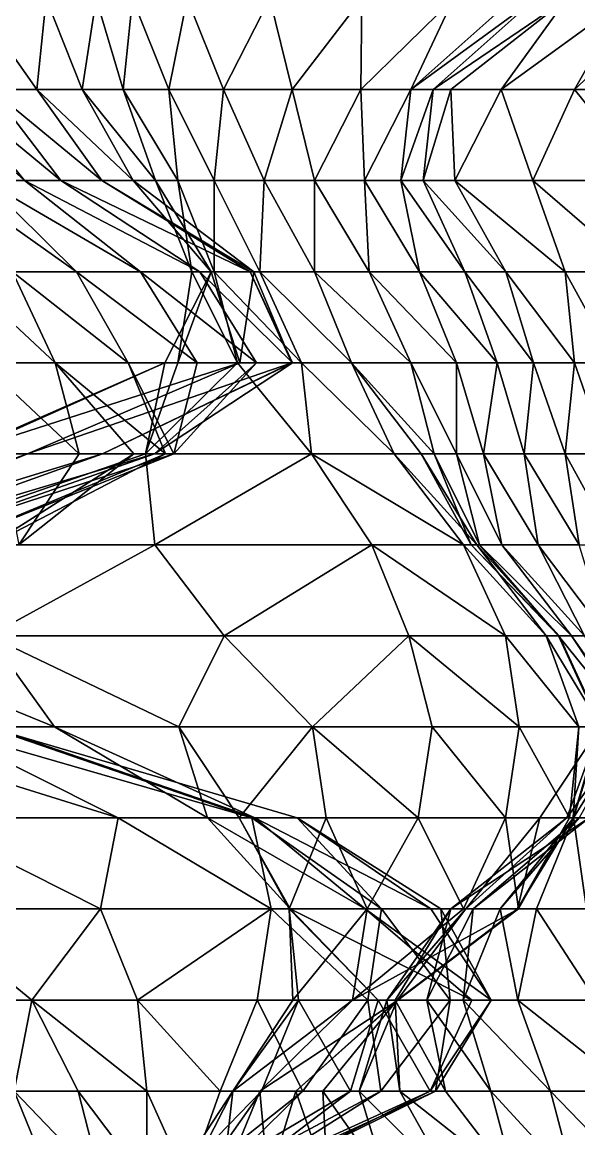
# Model space of a CAD drawing. Header units: metres. Extents: x -137 to 231, y -240 to 234.
# Drawn here: x -71.3 to -34.6, y -146.5 to -73.6 of the extents above; entities that cross this region are included whole.
import ezdxf

# ---------------------------------------------------------------- set-up
doc = ezdxf.new("R2010")
doc.units = ezdxf.units.M

msp = doc.modelspace()

# ---------------------------------------------------------------- linework, layer by layer
for points in [[(-74.59683, -72, -186.25137), (-70.37421, -78, -190.74164), (-69.76289, -72, -190.3887), (-69.762794, -71.9999, -190.3886)], [(-74.59683, -72, -186.25137), (-73.37421, -78, -185.5455), (-70.37421, -78, -190.74164), (-70.37411, -77.9999, -190.74153)], [(-69.76289, -72, -190.3887), (-70.37421, -78, -190.74164), (-67.37421, -78, -195.9378), (-67.37411, -77.9999, -195.9377)], [(-69.76289, -72, -190.3887), (-67.37421, -78, -195.9378), (-66.45724, -72, -195.40839), (-66.45714, -71.9999, -195.40828)], [(-66.45724, -72, -195.40839), (-67.37421, -78, -195.9378), (-64.67986, -78, -201.31042), (-64.67976, -77.9999, -201.31032)], [(-66.45724, -72, -195.40839), (-64.67986, -78, -201.31042), (-64.06855, -72, -200.95747), (-64.06845, -71.9999, -200.95737)], [(-64.06855, -72, -200.95747), (-64.67986, -78, -201.31042), (-61.679863, -78, -206.50656), (-61.679764, -77.9999, -206.50645)], [(-64.06855, -72, -200.95747), (-61.679863, -78, -206.50656), (-60.457237, -72, -205.80069), (-60.457138, -71.9999, -205.80058)], [(-60.457237, -72, -205.80069), (-61.679863, -78, -206.50656), (-58.06855, -78, -211.34978), (-58.06845, -77.9999, -211.34967)], [(-60.457237, -72, -205.80069), (-58.06855, -78, -211.34978), (-55.011993, -72, -209.58508), (-55.011894, -71.9999, -209.58498)], [(-55.011993, -72, -209.58508), (-58.06855, -78, -211.34978), (-53.540268, -78, -215.66357), (-53.54017, -77.9999, -215.66347)], [(-55.011993, -72, -209.58508), (-53.540268, -78, -215.66357), (-48.95543, -72, -213.01651), (-48.95533, -71.9999, -213.0164)], [(-48.95543, -72, -213.01651), (-53.540268, -78, -215.66357), (-49.011993, -78, -219.97739), (-49.011894, -77.9999, -219.97728)], [(-48.95543, -72, -213.01651), (-49.011993, -78, -219.97739), (-42.898865, -72, -216.44797), (-42.898766, -71.9999, -216.44786)], [(-42.898865, -72, -216.44797), (-49.011993, -78, -219.97739), (-45.706345, -78, -224.99707), (-45.706245, -77.9999, -224.99696)], [(-42.898865, -72, -216.44797), (-45.706345, -78, -224.99707), (-38.981903, -72, -221.11472), (-38.981804, -71.9999, -221.11461)], [(-45.706345, -78, -224.99707), (-44.23462, -78, -231.07556), (-37.510178, -72, -227.1932), (-37.51008, -71.9999, -227.1931)], [(-45.706345, -78, -224.99707), (-37.510178, -72, -227.1932), (-38.981903, -72, -221.11472), (-38.981804, -71.9999, -221.11461)], [(-44.23462, -78, -231.07556), (-43.068558, -78, -237.33054), (-35.427155, -72, -232.91878), (-35.427055, -71.9999, -232.91867)], [(-44.23462, -78, -231.07556), (-35.427155, -72, -232.91878), (-37.510178, -72, -227.1932), (-37.51008, -71.9999, -227.1931)], [(-35.427155, -72, -232.91878), (-43.068558, -78, -237.33054), (-39.762894, -78, -242.35023), (-39.762794, -77.9999, -242.35013)], [(-35.427155, -72, -232.91878), (-39.762894, -78, -242.35023), (-31.510178, -72, -237.58553), (-31.510078, -71.9999, -237.58542)], [(-31.510178, -72, -237.58553), (-39.762894, -78, -242.35023), (-34.928955, -78, -246.48756), (-34.928856, -77.9999, -246.48746)], [(-31.510178, -72, -237.58553), (-34.928955, -78, -246.48756), (-28.510178, -72, -242.78168), (-28.510078, -71.9999, -242.78157)], [(-28.510178, -72, -242.78168), (-34.928955, -78, -246.48756), (-28.87239, -78, -249.919), (-28.872292, -77.9999, -249.9189)], [(-77.845924, -78, -174.27083), (-71.178055, -84, -177.34933), (-76.06855, -78, -180.17287), (-76.06845, -77.9999, -180.17276)], [(-77.845924, -78, -174.27083), (-73.87239, -84, -171.97672), (-71.178055, -84, -177.34933), (-71.177956, -83.9999, -177.34923)], [(-76.06855, -78, -180.17287), (-68.78937, -84, -182.89844), (-73.37421, -78, -185.5455), (-73.37411, -77.9999, -185.5454)], [(-76.06855, -78, -180.17287), (-71.178055, -84, -177.34933), (-68.78937, -84, -182.89844), (-68.78927, -83.9999, -182.89833)], [(-73.37421, -78, -185.5455), (-66.09502, -84, -188.27106), (-70.37421, -78, -190.74164), (-70.37411, -77.9999, -190.74153)], [(-73.37421, -78, -185.5455), (-68.78937, -84, -182.89844), (-66.09502, -84, -188.27106), (-66.09492, -83.9999, -188.27095)], [(-70.37421, -78, -190.74164), (-64.01199, -84, -193.99661), (-67.37421, -78, -195.9378), (-67.37411, -77.9999, -195.9377)], [(-70.37421, -78, -190.74164), (-66.09502, -84, -188.27106), (-64.01199, -84, -193.99661), (-64.011894, -83.9999, -193.9965)], [(-67.37421, -78, -195.9378), (-62.540268, -84, -200.07512), (-64.67986, -78, -201.31042), (-64.67976, -77.9999, -201.31032)], [(-67.37421, -78, -195.9378), (-64.01199, -84, -193.99661), (-62.540268, -84, -200.07512), (-62.54017, -83.9999, -200.07501)], [(-64.67986, -78, -201.31042), (-61.06855, -84, -206.15363), (-61.679863, -78, -206.50656), (-61.679764, -77.9999, -206.50645)], [(-64.67986, -78, -201.31042), (-62.540268, -84, -200.07512), (-61.06855, -84, -206.15363), (-61.06845, -83.9999, -206.15352)], [(-61.679863, -78, -206.50656), (-58.679863, -84, -211.70273), (-58.06855, -78, -211.34978), (-58.06845, -77.9999, -211.34967)], [(-61.679863, -78, -206.50656), (-61.06855, -84, -206.15363), (-58.679863, -84, -211.70273), (-58.679764, -83.9999, -211.70262)], [(-58.06855, -78, -211.34978), (-58.679863, -84, -211.70273), (-55.374207, -84, -216.72241), (-55.374107, -83.9999, -216.7223)], [(-58.06855, -78, -211.34978), (-55.374207, -84, -216.72241), (-53.540268, -78, -215.66357), (-53.54017, -77.9999, -215.66347)], [(-53.540268, -78, -215.66357), (-55.374207, -84, -216.72241), (-52.06855, -84, -221.7421), (-52.06845, -83.9999, -221.74199)], [(-53.540268, -78, -215.66357), (-52.06855, -84, -221.7421), (-49.011993, -78, -219.97739), (-49.011894, -77.9999, -219.97728)], [(-49.011993, -78, -219.97739), (-52.06855, -84, -221.7421), (-48.762894, -84, -226.76178), (-48.762794, -83.9999, -226.76167)], [(-49.011993, -78, -219.97739), (-48.762894, -84, -226.76178), (-45.706345, -78, -224.99707), (-45.706245, -77.9999, -224.99696)], [(-45.706345, -78, -224.99707), (-48.762894, -84, -226.76178), (-46.374207, -84, -232.31087), (-46.374107, -83.9999, -232.31076)], [(-45.706345, -78, -224.99707), (-46.374207, -84, -232.31087), (-44.23462, -78, -231.07556), (-44.23452, -77.9999, -231.07545)], [(-44.23462, -78, -231.07556), (-46.374207, -84, -232.31087), (-44.90249, -84, -238.38937), (-44.90239, -83.9999, -238.38927)], [(-44.23462, -78, -231.07556), (-44.90249, -84, -238.38937), (-43.068558, -78, -237.33054), (-43.06846, -77.9999, -237.33043)], [(-43.068558, -78, -237.33054), (-44.90249, -84, -238.38937), (-42.819458, -84, -244.11494), (-42.81936, -83.9999, -244.11484)], [(-43.068558, -78, -237.33054), (-42.819458, -84, -244.11494), (-39.762894, -78, -242.35023), (-39.762794, -77.9999, -242.35013)], [(-39.762894, -78, -242.35023), (-42.819458, -84, -244.11494), (-37.67987, -84, -248.0758), (-37.67977, -83.9999, -248.0757)], [(-39.762894, -78, -242.35023), (-37.67987, -84, -248.0758), (-34.928955, -78, -246.48756), (-34.928856, -77.9999, -246.48746)], [(-34.928955, -78, -246.48756), (-37.67987, -84, -248.0758), (-30.095016, -84, -250.62488), (-30.094917, -83.9999, -250.62477)], [(-34.928955, -78, -246.48756), (-30.095016, -84, -250.62488), (-28.87239, -78, -249.919), (-28.872292, -77.9999, -249.9189)], [(-67.75928, -90, -168.4473), (-73.87239, -84, -171.97672), (-76.261086, -84, -166.42761), (-76.26099, -83.9999, -166.4275)], [(-67.75928, -90, -168.4473), (-76.261086, -84, -166.42761), (-71.9819, -90, -163.95703), (-71.981804, -89.9999, -163.95692)], [(-63.53665, -90, -172.93758), (-71.178055, -84, -177.34933), (-73.87239, -84, -171.97672), (-73.87229, -83.9999, -171.97661)], [(-63.53665, -90, -172.93758), (-73.87239, -84, -171.97672), (-67.75928, -90, -168.4473), (-67.75918, -89.9999, -168.44719)], [(-59.619682, -90, -177.60431), (-68.78937, -84, -182.89844), (-71.178055, -84, -177.34933), (-71.177956, -83.9999, -177.34923)], [(-59.619682, -90, -177.60431), (-71.178055, -84, -177.34933), (-63.53665, -90, -172.93758), (-63.536552, -89.9999, -172.93747)], [(-56.314026, -90, -182.624), (-66.09502, -84, -188.27106), (-68.78937, -84, -182.89844), (-68.78927, -83.9999, -182.89833)], [(-56.314026, -90, -182.624), (-68.78937, -84, -182.89844), (-59.619682, -90, -177.60431), (-59.619583, -89.9999, -177.6042)], [(-56.064934, -90, -189.40839), (-64.01199, -84, -193.99661), (-66.09502, -84, -188.27106), (-66.09492, -83.9999, -188.27095)], [(-56.064934, -90, -189.40839), (-66.09502, -84, -188.27106), (-56.314026, -90, -182.624), (-56.313927, -89.9999, -182.62389)], [(-58.87239, -90, -197.95747), (-62.540268, -84, -200.07512), (-64.01199, -84, -193.99661), (-64.011894, -83.9999, -193.9965)], [(-58.87239, -90, -197.95747), (-64.01199, -84, -193.99661), (-56.064934, -90, -189.40839), (-56.064835, -89.9999, -189.40828)], [(-62.540268, -84, -200.07512), (-60.15158, -90, -205.6242), (-61.06855, -84, -206.15363), (-61.06845, -83.9999, -206.15352)], [(-62.540268, -84, -200.07512), (-58.87239, -90, -197.95747), (-60.15158, -90, -205.6242), (-60.15148, -89.9999, -205.6241)], [(-61.06855, -84, -206.15363), (-58.679863, -90, -211.70273), (-58.679863, -84, -211.70273), (-58.679764, -83.9999, -211.70262)], [(-61.06855, -84, -206.15363), (-60.15158, -90, -205.6242), (-58.679863, -90, -211.70273), (-58.679764, -89.9999, -211.70262)], [(-58.679863, -84, -211.70273), (-55.679863, -90, -216.89886), (-55.374207, -84, -216.72241), (-55.374107, -83.9999, -216.7223)], [(-58.679863, -84, -211.70273), (-58.679863, -90, -211.70273), (-55.679863, -90, -216.89886), (-55.679764, -89.9999, -216.89876)], [(-55.374207, -84, -216.72241), (-55.679863, -90, -216.89886), (-52.06855, -90, -221.7421), (-52.06845, -89.9999, -221.74199)], [(-55.374207, -84, -216.72241), (-52.06855, -90, -221.7421), (-52.06855, -84, -221.7421), (-52.06845, -83.9999, -221.74199)], [(-52.06855, -84, -221.7421), (-48.457245, -90, -226.5853), (-48.762894, -84, -226.76178), (-48.762794, -83.9999, -226.76167)], [(-52.06855, -84, -221.7421), (-52.06855, -90, -221.7421), (-48.457245, -90, -226.5853), (-48.457146, -89.9999, -226.58519)], [(-48.762894, -84, -226.76178), (-45.15158, -90, -231.60498), (-46.374207, -84, -232.31087), (-46.374107, -83.9999, -232.31076)], [(-48.762894, -84, -226.76178), (-48.457245, -90, -226.5853), (-45.15158, -90, -231.60498), (-45.15148, -89.9999, -231.60487)], [(-46.374207, -84, -232.31087), (-42.15158, -90, -236.80113), (-44.90249, -84, -238.38937), (-44.90239, -83.9999, -238.38927)], [(-46.374207, -84, -232.31087), (-45.15158, -90, -231.60498), (-42.15158, -90, -236.80113), (-42.15148, -89.9999, -236.80103)], [(-44.90249, -84, -238.38937), (-39.457245, -90, -242.17377), (-42.819458, -84, -244.11494), (-42.81936, -83.9999, -244.11484)], [(-44.90249, -84, -238.38937), (-42.15158, -90, -236.80113), (-39.457245, -90, -242.17377), (-39.457146, -89.9999, -242.17366)], [(-42.819458, -84, -244.11494), (-35.540268, -90, -246.8405), (-37.67987, -84, -248.0758), (-37.67977, -83.9999, -248.0757)], [(-42.819458, -84, -244.11494), (-39.457245, -90, -242.17377), (-35.540268, -90, -246.8405), (-35.54017, -89.9999, -246.8404)], [(-37.67987, -84, -248.0758), (-30.706345, -90, -250.97784), (-30.095016, -84, -250.62488), (-30.094917, -83.9999, -250.62477)], [(-37.67987, -84, -248.0758), (-35.540268, -90, -246.8405), (-30.706345, -90, -250.97784), (-30.706245, -89.9999, -250.97774)], [(-75.593216, -90, -159.11382), (-74.00837, -96, -151.2706), (-69.17443, -96, -155.40793), (-69.17433, -95.9999, -155.40782)], [(-71.9819, -90, -163.95703), (-75.593216, -90, -159.11382), (-69.17443, -96, -155.40793), (-69.17433, -95.9999, -155.40782)], [(-71.9819, -90, -163.95703), (-69.17443, -96, -155.40793), (-64.3405, -96, -159.54527), (-64.3404, -95.9999, -159.54517)], [(-67.75928, -90, -168.4473), (-71.9819, -90, -163.95703), (-64.3405, -96, -159.54527), (-64.3404, -95.9999, -159.54517)], [(-67.75928, -90, -168.4473), (-64.3405, -96, -159.54527), (-59.812225, -96, -163.85907), (-59.812126, -95.9999, -163.85896)], [(-63.53665, -90, -172.93758), (-67.75928, -90, -168.4473), (-59.812225, -96, -163.85907), (-59.812126, -95.9999, -163.85896)], [(-63.53665, -90, -172.93758), (-59.812225, -96, -163.85907), (-55.89525, -96, -168.52582), (-55.89515, -95.9999, -168.52571)], [(-59.619682, -90, -177.60431), (-63.53665, -90, -172.93758), (-55.89525, -96, -168.52582), (-55.89515, -95.9999, -168.52571)], [(-56.981903, -96, -189.93779), (-61.928955, -96, -199.72218), (-58.87239, -90, -197.95747), (-58.87229, -89.9999, -197.95737)], [(-58.87239, -90, -197.95747), (-61.928955, -96, -199.72218), (-61.06855, -96, -206.15363), (-61.06845, -95.9999, -206.15352)], [(-58.87239, -90, -197.95747), (-61.06855, -96, -206.15363), (-60.15158, -90, -205.6242), (-60.15148, -89.9999, -205.6241)], [(-60.15158, -90, -205.6242), (-61.06855, -96, -206.15363), (-57.15158, -96, -210.82037), (-57.15148, -95.9999, -210.82027)], [(-60.15158, -90, -205.6242), (-57.15158, -96, -210.82037), (-58.679863, -90, -211.70273), (-58.679764, -89.9999, -211.70262)], [(-59.619682, -90, -177.60431), (-55.89525, -96, -168.52582), (-53.50656, -96, -174.0749), (-53.506462, -95.9999, -174.0748)], [(-56.314026, -90, -182.624), (-59.619682, -90, -177.60431), (-53.50656, -96, -174.0749), (-53.506462, -95.9999, -174.0748)], [(-56.981903, -96, -189.93779), (-58.87239, -90, -197.95747), (-56.064934, -90, -189.40839), (-56.064835, -89.9999, -189.40828)], [(-58.679863, -90, -211.70273), (-52.928955, -96, -215.31064), (-55.679863, -90, -216.89886), (-55.679764, -89.9999, -216.89876)], [(-58.679863, -90, -211.70273), (-57.15158, -96, -210.82037), (-52.928955, -96, -215.31064), (-52.928856, -95.9999, -215.31053)], [(-53.563126, -96, -181.03577), (-56.981903, -96, -189.93779), (-56.064934, -90, -189.40839), (-56.064835, -89.9999, -189.40828)], [(-53.563126, -96, -181.03577), (-56.064934, -90, -189.40839), (-56.314026, -90, -182.624), (-56.313927, -89.9999, -182.62389)], [(-56.314026, -90, -182.624), (-53.50656, -96, -174.0749), (-53.563126, -96, -181.03577), (-53.563026, -95.9999, -181.03566)], [(-55.679863, -90, -216.89886), (-49.6233, -96, -220.33032), (-52.06855, -90, -221.7421), (-52.06845, -89.9999, -221.74199)], [(-55.679863, -90, -216.89886), (-52.928955, -96, -215.31064), (-49.6233, -96, -220.33032), (-49.6232, -95.9999, -220.33022)], [(-52.06855, -90, -221.7421), (-45.706345, -96, -224.99707), (-48.457245, -90, -226.5853), (-48.457146, -89.9999, -226.58519)], [(-52.06855, -90, -221.7421), (-49.6233, -96, -220.33032), (-45.706345, -96, -224.99707), (-45.706245, -95.9999, -224.99696)], [(-48.457245, -90, -226.5853), (-42.706345, -96, -230.19322), (-45.15158, -90, -231.60498), (-45.15148, -89.9999, -231.60487)], [(-48.457245, -90, -226.5853), (-45.706345, -96, -224.99707), (-42.706345, -96, -230.19322), (-42.706245, -95.9999, -230.19312)], [(-45.15158, -90, -231.60498), (-40.011993, -96, -235.56584), (-42.15158, -90, -236.80113), (-42.15148, -89.9999, -236.80103)], [(-45.15158, -90, -231.60498), (-42.706345, -96, -230.19322), (-40.011993, -96, -235.56584), (-40.011894, -95.9999, -235.56573)], [(-42.15158, -90, -236.80113), (-37.623306, -96, -241.11493), (-39.457245, -90, -242.17377), (-39.457146, -89.9999, -242.17366)], [(-42.15158, -90, -236.80113), (-40.011993, -96, -235.56584), (-37.623306, -96, -241.11493), (-37.623207, -95.9999, -241.11482)], [(-39.457245, -90, -242.17377), (-34.928955, -96, -246.48756), (-35.540268, -90, -246.8405), (-35.54017, -89.9999, -246.8404)], [(-39.457245, -90, -242.17377), (-37.623306, -96, -241.11493), (-34.928955, -96, -246.48756), (-34.928856, -95.9999, -246.48746)], [(-35.540268, -90, -246.8405), (-32.23462, -96, -251.86018), (-30.706345, -90, -250.97784), (-30.706245, -89.9999, -250.97774)], [(-35.540268, -90, -246.8405), (-34.928955, -96, -246.48756), (-32.23462, -96, -251.86018), (-32.23452, -95.9999, -251.86008)], [(-70.98551, -102, -191.09457), (-75.62692, -102, -200.7025), (-56.981903, -96, -189.93779), (-56.981804, -95.9999, -189.93768)], [(-75.62692, -102, -200.7025), (-75.37782, -102, -207.48688), (-61.928955, -96, -199.72218), (-61.928856, -95.9999, -199.72208)], [(-75.62692, -102, -200.7025), (-61.928955, -96, -199.72218), (-56.981903, -96, -189.93779), (-56.981804, -95.9999, -189.93768)], [(-61.928955, -96, -199.72218), (-75.37782, -102, -207.48688), (-63.208138, -102, -207.38892), (-63.20804, -101.9999, -207.38881)], [(-74.00837, -96, -151.2706), (-72.72919, -102, -143.60387), (-67.58959, -102, -147.56473), (-67.58949, -101.9999, -147.56462)], [(-69.17443, -96, -155.40793), (-74.00837, -96, -151.2706), (-67.58959, -102, -147.56473), (-67.58949, -101.9999, -147.56462)], [(-66.03847, -102, -181.3102), (-70.98551, -102, -191.09457), (-53.563126, -96, -181.03577), (-53.563026, -95.9999, -181.03566)], [(-70.98551, -102, -191.09457), (-56.981903, -96, -189.93779), (-53.563126, -96, -181.03577), (-53.563026, -95.9999, -181.03566)], [(-69.17443, -96, -155.40793), (-61.89525, -102, -158.13351), (-64.3405, -96, -159.54527), (-64.3404, -95.9999, -159.54517)], [(-69.17443, -96, -155.40793), (-67.58959, -102, -147.56473), (-63.978287, -102, -152.40794), (-63.978188, -101.9999, -152.40784)], [(-69.17443, -96, -155.40793), (-63.978287, -102, -152.40794), (-61.89525, -102, -158.13351), (-61.89515, -101.9999, -158.1334)], [(-62.619682, -102, -172.40817), (-66.03847, -102, -181.3102), (-53.50656, -96, -174.0749), (-53.506462, -95.9999, -174.0748)], [(-66.03847, -102, -181.3102), (-53.563126, -96, -181.03577), (-53.50656, -96, -174.0749), (-53.506462, -95.9999, -174.0748)], [(-64.3405, -96, -159.54527), (-61.3405, -102, -164.74142), (-59.812225, -96, -163.85907), (-59.812126, -95.9999, -163.85896)], [(-64.3405, -96, -159.54527), (-61.89525, -102, -158.13351), (-61.3405, -102, -164.74142), (-61.3404, -101.9999, -164.74132)], [(-61.928955, -96, -199.72218), (-63.208138, -102, -207.38892), (-61.06855, -96, -206.15363), (-61.06845, -95.9999, -206.15352)], [(-63.208138, -102, -207.38892), (-52.261086, -102, -207.99684), (-57.15158, -96, -210.82037), (-57.15148, -95.9999, -210.82027)], [(-63.208138, -102, -207.38892), (-57.15158, -96, -210.82037), (-61.06855, -96, -206.15363), (-61.06845, -95.9999, -206.15352)], [(-61.3405, -102, -164.74142), (-62.619682, -102, -172.40817), (-55.89525, -96, -168.52582), (-55.89515, -95.9999, -168.52571)], [(-62.619682, -102, -172.40817), (-53.50656, -96, -174.0749), (-55.89525, -96, -168.52582), (-55.89515, -95.9999, -168.52571)], [(-61.3405, -102, -164.74142), (-55.89525, -96, -168.52582), (-59.812225, -96, -163.85907), (-59.812126, -95.9999, -163.85896)], [(-52.928955, -96, -215.31064), (-57.15158, -96, -210.82037), (-52.261086, -102, -207.99684), (-52.260986, -101.9999, -207.99673)], [(-52.928955, -96, -215.31064), (-52.261086, -102, -207.99684), (-46.81584, -102, -211.78122), (-46.815742, -101.9999, -211.78111)], [(-49.6233, -96, -220.33032), (-52.928955, -96, -215.31064), (-46.81584, -102, -211.78122), (-46.815742, -101.9999, -211.78111)], [(-49.6233, -96, -220.33032), (-44.178055, -102, -224.11472), (-45.706345, -96, -224.99707), (-45.706245, -95.9999, -224.99696)], [(-49.6233, -96, -220.33032), (-46.81584, -102, -211.78122), (-45.038467, -102, -217.68326), (-45.03837, -101.9999, -217.68315)], [(-49.6233, -96, -220.33032), (-45.038467, -102, -217.68326), (-44.178055, -102, -224.11472), (-44.177956, -101.9999, -224.11461)], [(-45.706345, -96, -224.99707), (-42.706345, -102, -230.19322), (-42.706345, -96, -230.19322), (-42.706245, -95.9999, -230.19312)], [(-45.706345, -96, -224.99707), (-44.178055, -102, -224.11472), (-42.706345, -102, -230.19322), (-42.706245, -101.9999, -230.19312)], [(-42.706345, -96, -230.19322), (-40.928955, -102, -236.09525), (-40.011993, -96, -235.56584), (-40.011894, -95.9999, -235.56573)], [(-42.706345, -96, -230.19322), (-42.706345, -102, -230.19322), (-40.928955, -102, -236.09525), (-40.928856, -101.9999, -236.09514)], [(-40.011993, -96, -235.56584), (-40.928955, -102, -236.09525), (-38.23462, -102, -241.46788), (-38.23452, -101.9999, -241.46777)], [(-40.011993, -96, -235.56584), (-38.23462, -102, -241.46788), (-37.623306, -96, -241.11493), (-37.623207, -95.9999, -241.11482)], [(-37.623306, -96, -241.11493), (-38.23462, -102, -241.46788), (-35.540268, -102, -246.8405), (-35.54017, -101.9999, -246.8404)], [(-37.623306, -96, -241.11493), (-35.540268, -102, -246.8405), (-34.928955, -96, -246.48756), (-34.928856, -95.9999, -246.48746)], [(-34.928955, -96, -246.48756), (-35.540268, -102, -246.8405), (-32.845932, -102, -252.21313), (-32.845833, -101.9999, -252.21303)], [(-34.928955, -96, -246.48756), (-32.845932, -102, -252.21313), (-32.23462, -96, -251.86018), (-32.23452, -95.9999, -251.86008)], [(-85.60045, -108, -192.60431), (-88.10226, -108, -200.97693), (-70.98551, -102, -191.09457), (-70.98541, -101.9999, -191.09447)], [(-88.10226, -108, -200.97693), (-75.62692, -102, -200.7025), (-70.98551, -102, -191.09457), (-70.98541, -101.9999, -191.09447)], [(-82.792984, -108, -184.05522), (-85.60045, -108, -192.60431), (-66.03847, -102, -181.3102), (-66.03837, -101.9999, -181.31009)], [(-85.60045, -108, -192.60431), (-70.98551, -102, -191.09457), (-66.03847, -102, -181.3102), (-66.03837, -101.9999, -181.31009)], [(-79.67986, -108, -175.32965), (-82.792984, -108, -184.05522), (-62.619682, -102, -172.40817), (-62.619583, -101.9999, -172.40807)], [(-82.792984, -108, -184.05522), (-66.03847, -102, -181.3102), (-62.619682, -102, -172.40817), (-62.619583, -101.9999, -172.40807)], [(-80.573975, -108, -210.4869), (-62.596832, -108, -207.03598), (-63.208138, -102, -207.38892), (-63.20804, -101.9999, -207.38881)], [(-80.573975, -108, -210.4869), (-63.208138, -102, -207.38892), (-75.37782, -102, -207.48688), (-75.37772, -101.9999, -207.48677)], [(-76.261086, -108, -166.42761), (-79.67986, -108, -175.32965), (-61.3405, -102, -164.74142), (-61.3404, -101.9999, -164.74132)], [(-79.67986, -108, -175.32965), (-62.619682, -102, -172.40817), (-61.3405, -102, -164.74142), (-61.3404, -101.9999, -164.74132)], [(-73.45361, -108, -157.87852), (-76.261086, -108, -166.42761), (-61.89525, -102, -158.13351), (-61.89515, -101.9999, -158.1334)], [(-76.261086, -108, -166.42761), (-61.3405, -102, -164.74142), (-61.89525, -102, -158.13351), (-61.89515, -101.9999, -158.1334)], [(-71.56312, -108, -149.85884), (-73.45361, -108, -157.87852), (-63.978287, -102, -152.40794), (-63.978188, -101.9999, -152.40784)], [(-73.45361, -108, -157.87852), (-61.89525, -102, -158.13351), (-63.978287, -102, -152.40794), (-63.978188, -101.9999, -152.40784)], [(-72.72919, -102, -143.60387), (-71.56312, -108, -149.85884), (-67.58959, -102, -147.56473), (-67.58949, -101.9999, -147.56462)], [(-71.56312, -108, -149.85884), (-63.978287, -102, -152.40794), (-67.58959, -102, -147.56473), (-67.58949, -101.9999, -147.56462)], [(-62.596832, -108, -207.03598), (-52.261086, -102, -207.99684), (-63.208138, -102, -207.38892), (-63.20804, -101.9999, -207.38881)], [(-62.596832, -108, -207.03598), (-48.28756, -108, -205.70273), (-52.261086, -102, -207.99684), (-52.260986, -101.9999, -207.99673)], [(-52.261086, -102, -207.99684), (-42.231003, -108, -209.13417), (-46.81584, -102, -211.78122), (-46.815742, -101.9999, -211.78111)], [(-52.261086, -102, -207.99684), (-48.28756, -108, -205.70273), (-42.231003, -108, -209.13417), (-42.230904, -107.9999, -209.13406)], [(-46.81584, -102, -211.78122), (-41.37059, -108, -215.56561), (-45.038467, -102, -217.68326), (-45.03837, -101.9999, -217.68315)], [(-46.81584, -102, -211.78122), (-42.231003, -108, -209.13417), (-41.37059, -108, -215.56561), (-41.37049, -107.9999, -215.5655)], [(-45.038467, -102, -217.68326), (-41.732803, -108, -222.70294), (-44.178055, -102, -224.11472), (-44.177956, -101.9999, -224.11461)], [(-45.038467, -102, -217.68326), (-41.37059, -108, -215.56561), (-41.732803, -108, -222.70294), (-41.732704, -107.9999, -222.70284)], [(-44.178055, -102, -224.11472), (-41.178055, -108, -229.31087), (-42.706345, -102, -230.19322), (-42.706245, -101.9999, -230.19312)], [(-44.178055, -102, -224.11472), (-41.732803, -108, -222.70294), (-41.178055, -108, -229.31087), (-41.177956, -107.9999, -229.31076)], [(-42.706345, -102, -230.19322), (-39.706345, -108, -235.38937), (-40.928955, -102, -236.09525), (-40.928856, -101.9999, -236.09514)], [(-42.706345, -102, -230.19322), (-41.178055, -108, -229.31087), (-39.706345, -108, -235.38937), (-39.706245, -107.9999, -235.38927)], [(-40.928955, -102, -236.09525), (-37.317642, -108, -240.93848), (-38.23462, -102, -241.46788), (-38.23452, -101.9999, -241.46777)], [(-40.928955, -102, -236.09525), (-39.706345, -108, -235.38937), (-37.317642, -108, -240.93848), (-37.317543, -107.9999, -240.93837)], [(-38.23462, -102, -241.46788), (-34.623306, -108, -246.3111), (-35.540268, -102, -246.8405), (-35.54017, -101.9999, -246.8404)], [(-38.23462, -102, -241.46788), (-37.317642, -108, -240.93848), (-34.623306, -108, -246.3111), (-34.623207, -107.9999, -246.31099)], [(-35.540268, -102, -246.8405), (-32.23462, -108, -251.86018), (-32.845932, -102, -252.21313), (-32.845833, -101.9999, -252.21303)], [(-35.540268, -102, -246.8405), (-34.623306, -108, -246.3111), (-32.23462, -108, -251.86018), (-32.23452, -107.9999, -251.86008)], [(-73.543884, -114, -206.42807), (-62.596832, -108, -207.03598), (-80.573975, -108, -210.4869), (-80.573875, -107.9999, -210.48679)], [(-73.543884, -114, -206.42807), (-58.011993, -114, -204.38892), (-62.596832, -108, -207.03598), (-62.596733, -107.9999, -207.03587)], [(-58.011993, -114, -204.38892), (-48.28756, -108, -205.70273), (-62.596832, -108, -207.03598), (-62.596733, -107.9999, -207.03587)], [(-58.011993, -114, -204.38892), (-45.842308, -114, -204.29095), (-48.28756, -108, -205.70273), (-48.28746, -107.9999, -205.70262)], [(-48.28756, -108, -205.70273), (-39.480087, -114, -207.54593), (-42.231003, -108, -209.13417), (-42.230904, -107.9999, -209.13406)], [(-48.28756, -108, -205.70273), (-45.842308, -114, -204.29095), (-39.480087, -114, -207.54593), (-39.47999, -113.9999, -207.54582)], [(-42.231003, -108, -209.13417), (-36.78575, -114, -212.91856), (-41.37059, -108, -215.56561), (-41.37049, -107.9999, -215.5655)], [(-42.231003, -108, -209.13417), (-39.480087, -114, -207.54593), (-36.78575, -114, -212.91856), (-36.785652, -113.9999, -212.91846)], [(-35.925346, -114, -219.35), (-41.732803, -108, -222.70294), (-41.37059, -108, -215.56561), (-41.37049, -107.9999, -215.5655)], [(-35.981903, -114, -226.31087), (-41.178055, -108, -229.31087), (-41.732803, -108, -222.70294), (-41.732704, -107.9999, -222.70284)], [(-35.981903, -114, -226.31087), (-41.732803, -108, -222.70294), (-35.925346, -114, -219.35), (-35.925247, -113.9999, -219.3499)], [(-35.925346, -114, -219.35), (-41.37059, -108, -215.56561), (-36.78575, -114, -212.91856), (-36.785652, -113.9999, -212.91846)], [(-35.1215, -114, -232.74231), (-39.706345, -108, -235.38937), (-41.178055, -108, -229.31087), (-41.177956, -107.9999, -229.31076)], [(-35.1215, -114, -232.74231), (-41.178055, -108, -229.31087), (-35.981903, -114, -226.31087), (-35.981804, -113.9999, -226.31076)], [(-39.706345, -108, -235.38937), (-34.261093, -114, -239.17377), (-37.317642, -108, -240.93848), (-37.317543, -107.9999, -240.93837)], [(-39.706345, -108, -235.38937), (-35.1215, -114, -232.74231), (-34.261093, -114, -239.17377), (-34.260994, -113.9999, -239.17366)], [(-37.317642, -108, -240.93848), (-32.789368, -114, -245.25226), (-34.623306, -108, -246.3111), (-34.623207, -107.9999, -246.31099)], [(-37.317642, -108, -240.93848), (-34.261093, -114, -239.17377), (-32.789368, -114, -245.25226), (-32.78927, -113.9999, -245.25215)], [(-83.87963, -114, -205.46721), (-73.43077, -120, -192.50635), (-69.20814, -120, -196.99661), (-69.20804, -119.9999, -196.9965)], [(-73.543884, -114, -206.42807), (-83.87963, -114, -205.46721), (-69.20814, -120, -196.99661), (-69.20804, -119.9999, -196.9965)], [(-61.011993, -120, -199.19278), (-58.011993, -114, -204.38892), (-73.543884, -114, -206.42807), (-73.543785, -113.9999, -206.42796)], [(-73.543884, -114, -206.42807), (-69.20814, -120, -196.99661), (-61.011993, -120, -199.19278), (-61.011894, -119.9999, -199.19267)], [(-61.011993, -120, -199.19278), (-52.20452, -120, -201.03598), (-58.011993, -114, -204.38892), (-58.011894, -113.9999, -204.38881)], [(-52.20452, -120, -201.03598), (-45.842308, -114, -204.29095), (-58.011993, -114, -204.38892), (-58.011894, -113.9999, -204.38881)], [(-52.20452, -120, -201.03598), (-44.314026, -120, -203.4086), (-45.842308, -114, -204.29095), (-45.84221, -113.9999, -204.29085)], [(-45.842308, -114, -204.29095), (-38.563126, -120, -207.01653), (-39.480087, -114, -207.54593), (-39.47999, -113.9999, -207.54582)], [(-45.842308, -114, -204.29095), (-44.314026, -120, -203.4086), (-38.563126, -120, -207.01653), (-38.563026, -119.9999, -207.01642)], [(-39.480087, -114, -207.54593), (-34.646156, -120, -211.68327), (-36.78575, -114, -212.91856), (-36.785652, -113.9999, -212.91846)], [(-39.480087, -114, -207.54593), (-38.563126, -120, -207.01653), (-34.646156, -120, -211.68327), (-34.646057, -119.9999, -211.68317)], [(-36.78575, -114, -212.91856), (-33.17444, -120, -217.76178), (-35.925346, -114, -219.35), (-35.925247, -113.9999, -219.3499)], [(-36.78575, -114, -212.91856), (-34.646156, -120, -211.68327), (-33.17444, -120, -217.76178), (-33.17434, -119.9999, -217.76167)], [(-35.925346, -114, -219.35), (-33.231003, -120, -224.72263), (-35.981903, -114, -226.31087), (-35.981804, -113.9999, -226.31076)], [(-35.981903, -114, -226.31087), (-31.147964, -120, -230.4482), (-35.1215, -114, -232.74231), (-35.1214, -113.9999, -232.7422)], [(-35.981903, -114, -226.31087), (-33.231003, -120, -224.72263), (-31.147964, -120, -230.4482), (-31.147865, -119.9999, -230.44809)], [(-35.925346, -114, -219.35), (-33.17444, -120, -217.76178), (-33.231003, -120, -224.72263), (-33.230904, -119.9999, -224.72252)], [(-35.1215, -114, -232.74231), (-30.898865, -120, -237.23259), (-34.261093, -114, -239.17377), (-34.260994, -113.9999, -239.17366)], [(-35.1215, -114, -232.74231), (-31.147964, -120, -230.4482), (-30.898865, -120, -237.23259), (-30.898766, -119.9999, -237.23248)], [(-84.2647, -120, -177.97672), (-78.09502, -126, -167.48643), (-65.00837, -126, -166.85907), (-65.00827, -125.9999, -166.85896)], [(-76.98551, -120, -180.70227), (-84.2647, -120, -177.97672), (-65.00837, -126, -166.85907), (-65.00827, -125.9999, -166.85896)], [(-76.98551, -120, -180.70227), (-65.00837, -126, -166.85907), (-56.200912, -126, -168.70229), (-56.200813, -125.9999, -168.70218)], [(-73.67986, -120, -185.72195), (-76.98551, -120, -180.70227), (-56.200912, -126, -168.70229), (-56.200813, -125.9999, -168.70218)], [(-56.00837, -126, -182.44753), (-73.43077, -120, -192.50635), (-73.67986, -120, -185.72195), (-73.67976, -119.9999, -185.72185)], [(-73.67986, -120, -185.72195), (-56.200912, -126, -168.70229), (-53.200912, -126, -173.89844), (-53.200813, -125.9999, -173.89833)], [(-56.00837, -126, -182.44753), (-73.67986, -120, -185.72195), (-53.200912, -126, -173.89844), (-53.200813, -125.9999, -173.89833)], [(-69.20814, -120, -196.99661), (-73.43077, -120, -192.50635), (-56.00837, -126, -182.44753), (-56.00827, -125.9999, -182.44742)], [(-69.20814, -120, -196.99661), (-56.00837, -126, -182.44753), (-59.12149, -126, -191.1731), (-59.12139, -125.9999, -191.17299)], [(-61.011993, -120, -199.19278), (-69.20814, -120, -196.99661), (-59.12149, -126, -191.1731), (-59.12139, -125.9999, -191.17299)], [(-57.038467, -126, -196.89865), (-52.20452, -120, -201.03598), (-61.011993, -120, -199.19278), (-61.011894, -119.9999, -199.19267)], [(-61.011993, -120, -199.19278), (-59.12149, -126, -191.1731), (-57.038467, -126, -196.89865), (-57.03837, -125.9999, -196.89854)], [(-57.038467, -126, -196.89865), (-51.28756, -126, -200.50656), (-52.20452, -120, -201.03598), (-52.204422, -119.9999, -201.03587)], [(-52.20452, -120, -201.03598), (-45.231003, -126, -203.93802), (-44.314026, -120, -203.4086), (-44.313927, -119.9999, -203.4085)], [(-52.20452, -120, -201.03598), (-51.28756, -126, -200.50656), (-45.231003, -126, -203.93802), (-45.230904, -125.9999, -203.93791)], [(-44.314026, -120, -203.4086), (-45.231003, -126, -203.93802), (-39.480087, -126, -207.54593), (-39.47999, -125.9999, -207.54582)], [(-44.314026, -120, -203.4086), (-39.480087, -126, -207.54593), (-38.563126, -120, -207.01653), (-38.563026, -119.9999, -207.01642)], [(-38.563126, -120, -207.01653), (-39.480087, -126, -207.54593), (-35.257477, -126, -212.03621), (-35.257378, -125.9999, -212.0361)], [(-38.563126, -120, -207.01653), (-35.257477, -126, -212.03621), (-34.646156, -120, -211.68327), (-34.646057, -119.9999, -211.68317)], [(-35.008377, -126, -218.82059), (-37.20453, -126, -227.01675), (-33.231003, -120, -224.72263), (-33.230904, -119.9999, -224.72252)], [(-33.231003, -120, -224.72263), (-37.20453, -126, -227.01675), (-35.427155, -126, -232.91878), (-35.427055, -125.9999, -232.91867)], [(-33.231003, -120, -224.72263), (-35.427155, -126, -232.91878), (-31.147964, -120, -230.4482), (-31.147865, -119.9999, -230.44809)], [(-31.147964, -120, -230.4482), (-35.427155, -126, -232.91878), (-33.95543, -126, -238.99728), (-33.95533, -125.9999, -238.99718)], [(-34.646156, -120, -211.68327), (-35.257477, -126, -212.03621), (-35.008377, -126, -218.82059), (-35.008278, -125.9999, -218.82048)], [(-34.646156, -120, -211.68327), (-35.008377, -126, -218.82059), (-33.17444, -120, -217.76178), (-33.17434, -119.9999, -217.76167)], [(-35.008377, -126, -218.82059), (-33.231003, -120, -224.72263), (-33.17444, -120, -217.76178), (-33.17434, -119.9999, -217.76167)], [(-31.261093, -120, -244.36992), (-34.98552, -126, -253.44843), (-33.15158, -120, -252.38959), (-33.15148, -119.9999, -252.38948)], [(-31.261093, -120, -244.36992), (-34.623306, -126, -246.3111), (-34.98552, -126, -253.44843), (-34.98542, -125.9999, -253.44832)], [(-33.15158, -120, -252.38959), (-34.98552, -126, -253.44843), (-33.208145, -126, -259.35046), (-33.208046, -125.9999, -259.35037)], [(-78.09502, -126, -167.48643), (-78.03846, -132, -160.52559), (-66.17444, -132, -160.6041), (-66.17434, -131.9999, -160.60399)], [(-65.00837, -126, -166.85907), (-78.09502, -126, -167.48643), (-66.17444, -132, -160.6041), (-66.17434, -131.9999, -160.60399)], [(-65.00837, -126, -166.85907), (-66.17444, -132, -160.6041), (-54.921722, -132, -161.03554), (-54.921623, -131.9999, -161.03543)], [(-56.200912, -126, -168.70229), (-65.00837, -126, -166.85907), (-54.921722, -132, -161.03554), (-54.921623, -131.9999, -161.03543)], [(-48.729187, -132, -185.1731), (-59.12149, -126, -191.1731), (-56.00837, -126, -182.44753), (-56.00827, -125.9999, -182.44742)], [(-53.676247, -132, -194.95747), (-57.038467, -126, -196.89865), (-59.12149, -126, -191.1731), (-59.12139, -125.9999, -191.17299)], [(-53.676247, -132, -194.95747), (-59.12149, -126, -191.1731), (-48.729187, -132, -185.1731), (-48.729088, -131.9999, -185.17299)], [(-57.038467, -126, -196.89865), (-53.732803, -132, -201.91833), (-51.28756, -126, -200.50656), (-51.28746, -125.9999, -200.50645)], [(-57.038467, -126, -196.89865), (-53.676247, -132, -194.95747), (-53.732803, -132, -201.91833), (-53.732704, -131.9999, -201.91823)], [(-56.200912, -126, -168.70229), (-54.921722, -132, -161.03554), (-47.642532, -132, -163.76111), (-47.642433, -131.9999, -163.761)], [(-53.200912, -126, -173.89844), (-56.200912, -126, -168.70229), (-47.642532, -132, -163.76111), (-47.642433, -131.9999, -163.761)], [(-44.393448, -132, -175.74165), (-56.00837, -126, -182.44753), (-53.200912, -126, -173.89844), (-53.200813, -125.9999, -173.89833)], [(-48.729187, -132, -185.1731), (-56.00837, -126, -182.44753), (-44.393448, -132, -175.74165), (-44.39335, -131.9999, -175.74155)], [(-51.28756, -126, -200.50656), (-53.732803, -132, -201.91833), (-48.593216, -132, -205.8792), (-48.593117, -131.9999, -205.87909)], [(-53.200912, -126, -173.89844), (-47.642532, -132, -163.76111), (-43.72557, -132, -168.42786), (-43.72547, -131.9999, -168.42775)], [(-44.393448, -132, -175.74165), (-53.200912, -126, -173.89844), (-43.72557, -132, -168.42786), (-43.72547, -131.9999, -168.42775)], [(-51.28756, -126, -200.50656), (-48.593216, -132, -205.8792), (-45.231003, -126, -203.93802), (-45.230904, -125.9999, -203.93791)], [(-45.231003, -126, -203.93802), (-48.593216, -132, -205.8792), (-42.231003, -132, -209.13417), (-42.230904, -131.9999, -209.13406)], [(-45.231003, -126, -203.93802), (-42.231003, -132, -209.13417), (-39.480087, -126, -207.54593), (-39.47999, -125.9999, -207.54582)], [(-42.095016, -132, -229.84027), (-43.068558, -132, -237.33054), (-35.427155, -126, -232.91878), (-35.427055, -125.9999, -232.91867)], [(-43.068558, -132, -237.33054), (-41.596832, -132, -243.40906), (-33.95543, -126, -238.99728), (-33.95533, -125.9999, -238.99718)], [(-43.068558, -132, -237.33054), (-33.95543, -126, -238.99728), (-35.427155, -126, -232.91878), (-35.427055, -125.9999, -232.91867)], [(-39.480087, -126, -207.54593), (-42.231003, -132, -209.13417), (-38.619682, -132, -213.97739), (-38.619583, -131.9999, -213.97728)], [(-38.676254, -132, -220.93825), (-42.095016, -132, -229.84027), (-37.20453, -126, -227.01675), (-37.20443, -125.9999, -227.01665)], [(-42.095016, -132, -229.84027), (-35.427155, -126, -232.91878), (-37.20453, -126, -227.01675), (-37.20443, -125.9999, -227.01665)], [(-41.596832, -132, -243.40906), (-39.819458, -132, -249.3111), (-34.623306, -126, -246.3111), (-34.623207, -125.9999, -246.31099)], [(-41.596832, -132, -243.40906), (-34.623306, -126, -246.3111), (-33.95543, -126, -238.99728), (-33.95533, -125.9999, -238.99718)], [(-39.819458, -132, -249.3111), (-37.43077, -132, -254.86018), (-34.98552, -126, -253.44843), (-34.98542, -125.9999, -253.44832)], [(-39.819458, -132, -249.3111), (-34.98552, -126, -253.44843), (-34.623306, -126, -246.3111), (-34.623207, -125.9999, -246.31099)], [(-39.480087, -126, -207.54593), (-38.619682, -132, -213.97739), (-35.257477, -126, -212.03621), (-35.257378, -125.9999, -212.0361)], [(-35.257477, -126, -212.03621), (-38.676254, -132, -220.93825), (-35.008377, -126, -218.82059), (-35.008278, -125.9999, -218.82048)], [(-38.676254, -132, -220.93825), (-37.20453, -126, -227.01675), (-35.008377, -126, -218.82059), (-35.008278, -125.9999, -218.82048)], [(-35.257477, -126, -212.03621), (-38.619682, -132, -213.97739), (-38.676254, -132, -220.93825), (-38.676155, -131.9999, -220.93814)], [(-34.98552, -126, -253.44843), (-37.43077, -132, -254.86018), (-34.125114, -132, -259.87988), (-34.125015, -131.9999, -259.8798)], [(-34.98552, -126, -253.44843), (-34.125114, -132, -259.87988), (-33.208145, -126, -259.35046), (-33.208046, -125.9999, -259.35037)], [(-70.70271, -138, -156.29028), (-66.17444, -132, -160.6041), (-78.03846, -132, -160.52559), (-78.03836, -131.9999, -160.52548)], [(-78.03846, -132, -160.52559), (-77.06493, -138, -153.03531), (-70.70271, -138, -156.29028), (-70.702614, -137.9999, -156.29018)], [(-70.70271, -138, -156.29028), (-63.729187, -138, -159.19232), (-66.17444, -132, -160.6041), (-66.17434, -131.9999, -160.60399)], [(-63.729187, -138, -159.19232), (-54.921722, -132, -161.03554), (-66.17444, -132, -160.6041), (-66.17434, -131.9999, -160.60399)], [(-63.729187, -138, -159.19232), (-55.838684, -138, -161.56494), (-54.921722, -132, -161.03554), (-54.921623, -131.9999, -161.03543)], [(-54.921722, -132, -161.03554), (-55.838684, -138, -161.56494), (-48.55951, -138, -164.29051), (-48.55941, -137.9999, -164.2904)], [(-54.921722, -132, -161.03554), (-48.55951, -138, -164.29051), (-47.642532, -132, -163.76111), (-47.642433, -131.9999, -163.761)], [(-47.868782, -138, -191.60454), (-53.12149, -138, -201.5654), (-53.732803, -132, -201.91833), (-53.732704, -131.9999, -201.91823)], [(-47.868782, -138, -191.60454), (-53.732803, -132, -201.91833), (-53.676247, -132, -194.95747), (-53.676147, -131.9999, -194.95737)], [(-53.732803, -132, -201.91833), (-53.483704, -138, -208.70273), (-48.593216, -132, -205.8792), (-48.593117, -131.9999, -205.87909)], [(-53.732803, -132, -201.91833), (-53.12149, -138, -201.5654), (-53.483704, -138, -208.70273), (-53.483604, -137.9999, -208.70262)], [(-41.699097, -138, -181.11427), (-47.868782, -138, -191.60454), (-53.676247, -132, -194.95747), (-53.676147, -131.9999, -194.95737)], [(-41.699097, -138, -181.11427), (-53.676247, -132, -194.95747), (-48.729187, -132, -185.1731), (-48.729088, -131.9999, -185.17299)], [(-48.593216, -132, -205.8792), (-53.483704, -138, -208.70273), (-49.566742, -138, -213.36946), (-49.566643, -137.9999, -213.36935)], [(-48.593216, -132, -205.8792), (-49.566742, -138, -213.36946), (-42.231003, -132, -209.13417), (-42.230904, -131.9999, -209.13406)], [(-49.566742, -138, -213.36946), (-46.566742, -138, -218.56561), (-38.619682, -132, -213.97739), (-38.619583, -131.9999, -213.97728)], [(-49.566742, -138, -213.36946), (-38.619682, -132, -213.97739), (-42.231003, -132, -209.13417), (-42.230904, -131.9999, -209.13406)], [(-40.41992, -138, -173.44753), (-41.699097, -138, -181.11427), (-48.729187, -132, -185.1731), (-48.729088, -131.9999, -185.17299)], [(-40.41992, -138, -173.44753), (-48.729187, -132, -185.1731), (-44.393448, -132, -175.74165), (-44.39335, -131.9999, -175.74155)], [(-47.642532, -132, -163.76111), (-48.55951, -138, -164.29051), (-43.114258, -138, -168.0749), (-43.11416, -137.9999, -168.0748)], [(-47.642532, -132, -163.76111), (-43.114258, -138, -168.0749), (-43.72557, -132, -168.42786), (-43.72547, -131.9999, -168.42775)], [(-46.623306, -138, -225.52647), (-47.291183, -138, -232.84027), (-42.095016, -132, -229.84027), (-42.094917, -131.9999, -229.84016)], [(-47.291183, -138, -232.84027), (-46.736427, -138, -239.4482), (-43.068558, -132, -237.33054), (-43.06846, -131.9999, -237.33043)], [(-47.291183, -138, -232.84027), (-43.068558, -132, -237.33054), (-42.095016, -132, -229.84027), (-42.094917, -131.9999, -229.84016)], [(-43.068558, -132, -237.33054), (-46.736427, -138, -239.4482), (-44.65339, -138, -245.17377), (-44.65329, -137.9999, -245.17366)], [(-46.566742, -138, -218.56561), (-46.623306, -138, -225.52647), (-38.676254, -132, -220.93825), (-38.676155, -131.9999, -220.93814)], [(-46.623306, -138, -225.52647), (-42.095016, -132, -229.84027), (-38.676254, -132, -220.93825), (-38.676155, -131.9999, -220.93814)], [(-46.566742, -138, -218.56561), (-38.676254, -132, -220.93825), (-38.619682, -132, -213.97739), (-38.619583, -131.9999, -213.97728)], [(-43.068558, -132, -237.33054), (-44.65339, -138, -245.17377), (-41.596832, -132, -243.40906), (-41.596733, -131.9999, -243.40895)], [(-41.596832, -132, -243.40906), (-44.65339, -138, -245.17377), (-42.26471, -138, -250.72285), (-42.26461, -137.9999, -250.72275)], [(-43.72557, -132, -168.42786), (-40.41992, -138, -173.44753), (-44.393448, -132, -175.74165), (-44.39335, -131.9999, -175.74155)], [(-43.72557, -132, -168.42786), (-43.114258, -138, -168.0749), (-40.41992, -138, -173.44753), (-40.419823, -137.9999, -173.44742)], [(-41.596832, -132, -243.40906), (-42.26471, -138, -250.72285), (-39.819458, -132, -249.3111), (-39.81936, -131.9999, -249.31099)], [(-39.819458, -132, -249.3111), (-42.26471, -138, -250.72285), (-38.65339, -138, -255.56607), (-38.65329, -137.9999, -255.56596)], [(-39.819458, -132, -249.3111), (-38.65339, -138, -255.56607), (-37.43077, -132, -254.86018), (-37.43067, -131.9999, -254.86008)], [(-37.43077, -132, -254.86018), (-38.65339, -138, -255.56607), (-33.513794, -138, -259.52692), (-33.513695, -137.9999, -259.52682)], [(-37.43077, -132, -254.86018), (-33.513794, -138, -259.52692), (-34.125114, -132, -259.87988), (-34.125015, -131.9999, -259.8798)], [(-70.70271, -138, -156.29028), (-77.06493, -138, -153.03531), (-71.86878, -144, -150.03531), (-71.86868, -143.9999, -150.0352)], [(-70.70271, -138, -156.29028), (-71.86878, -144, -150.03531), (-67.64616, -144, -154.52559), (-67.64606, -143.9999, -154.52548)], [(-70.70271, -138, -156.29028), (-63.117874, -144, -158.83939), (-63.729187, -138, -159.19232), (-63.729088, -137.9999, -159.19221)], [(-70.70271, -138, -156.29028), (-67.64616, -144, -154.52559), (-63.117874, -144, -158.83939), (-63.117775, -143.9999, -158.83928)], [(-63.729187, -138, -159.19232), (-58.283936, -144, -162.97672), (-55.838684, -138, -161.56494), (-55.838585, -137.9999, -161.56483)], [(-63.729187, -138, -159.19232), (-63.117874, -144, -158.83939), (-58.283936, -144, -162.97672), (-58.283836, -143.9999, -162.97661)], [(-55.838684, -138, -161.56494), (-58.283936, -144, -162.97672), (-52.838684, -144, -166.76111), (-52.838585, -143.9999, -166.761)], [(-53.12149, -138, -201.5654), (-57.457237, -144, -210.99684), (-53.483704, -138, -208.70273), (-53.483604, -137.9999, -208.70262)], [(-57.457237, -144, -210.99684), (-55.679863, -144, -216.89886), (-49.566742, -138, -213.36946), (-49.566643, -137.9999, -213.36935)], [(-57.457237, -144, -210.99684), (-49.566742, -138, -213.36946), (-53.483704, -138, -208.70273), (-53.483604, -137.9999, -208.70262)], [(-53.12149, -138, -201.5654), (-55.566742, -144, -202.97716), (-57.457237, -144, -210.99684), (-57.457138, -143.9999, -210.99673)], [(-55.838684, -138, -161.56494), (-52.838684, -144, -166.76111), (-48.55951, -138, -164.29051), (-48.55941, -137.9999, -164.2904)], [(-55.679863, -144, -216.89886), (-53.291176, -144, -222.44797), (-46.566742, -138, -218.56561), (-46.566643, -137.9999, -218.5655)], [(-55.679863, -144, -216.89886), (-46.566742, -138, -218.56561), (-49.566742, -138, -213.36946), (-49.566643, -137.9999, -213.36935)], [(-49.702713, -144, -192.66336), (-55.566742, -144, -202.97716), (-53.12149, -138, -201.5654), (-53.12139, -137.9999, -201.56529)], [(-53.291176, -144, -222.44797), (-51.513794, -144, -228.35), (-46.623306, -138, -225.52647), (-46.623207, -137.9999, -225.52637)], [(-53.291176, -144, -222.44797), (-46.623306, -138, -225.52647), (-46.566742, -138, -218.56561), (-46.566643, -137.9999, -218.5655)], [(-49.702713, -144, -192.66336), (-53.12149, -138, -201.5654), (-47.868782, -138, -191.60454), (-47.868683, -137.9999, -191.60443)], [(-48.55951, -138, -164.29051), (-52.838684, -144, -166.76111), (-47.699097, -144, -170.72197), (-47.698997, -143.9999, -170.72186)], [(-46.623306, -138, -225.52647), (-51.513794, -144, -228.35), (-49.125114, -144, -233.89911), (-49.125015, -143.9999, -233.899)], [(-44.449997, -144, -182.7025), (-49.702713, -144, -192.66336), (-47.868782, -138, -191.60454), (-47.868683, -137.9999, -191.60443)], [(-46.623306, -138, -225.52647), (-49.125114, -144, -233.89911), (-47.291183, -138, -232.84027), (-47.291084, -137.9999, -232.84016)], [(-47.291183, -138, -232.84027), (-49.125114, -144, -233.89911), (-46.43077, -144, -239.27173), (-46.43067, -143.9999, -239.27162)], [(-48.55951, -138, -164.29051), (-47.699097, -144, -170.72197), (-43.114258, -138, -168.0749), (-43.11416, -137.9999, -168.0748)], [(-44.449997, -144, -182.7025), (-47.868782, -138, -191.60454), (-41.699097, -138, -181.11427), (-41.698997, -137.9999, -181.11417)], [(-43.114258, -138, -168.0749), (-47.699097, -144, -170.72197), (-44.087784, -144, -175.56517), (-44.087685, -143.9999, -175.56506)], [(-47.291183, -138, -232.84027), (-46.43077, -144, -239.27173), (-46.736427, -138, -239.4482), (-46.73633, -137.9999, -239.44809)], [(-46.736427, -138, -239.4482), (-43.43077, -144, -244.46788), (-44.65339, -138, -245.17377), (-44.65329, -137.9999, -245.17366)], [(-46.736427, -138, -239.4482), (-46.43077, -144, -239.27173), (-43.43077, -144, -244.46788), (-43.43067, -143.9999, -244.46777)], [(-44.65339, -138, -245.17377), (-40.43077, -144, -249.66403), (-42.26471, -138, -250.72285), (-42.26461, -137.9999, -250.72275)], [(-44.65339, -138, -245.17377), (-43.43077, -144, -244.46788), (-40.43077, -144, -249.66403), (-40.43067, -143.9999, -249.66393)], [(-40.41992, -138, -173.44753), (-44.449997, -144, -182.7025), (-41.699097, -138, -181.11427), (-41.698997, -137.9999, -181.11417)], [(-40.41992, -138, -173.44753), (-44.087784, -144, -175.56517), (-44.449997, -144, -182.7025), (-44.449898, -143.9999, -182.7024)], [(-43.114258, -138, -168.0749), (-44.087784, -144, -175.56517), (-40.41992, -138, -173.44753), (-40.419823, -137.9999, -173.44742)], [(-42.26471, -138, -250.72285), (-36.513794, -144, -254.33078), (-38.65339, -138, -255.56607), (-38.65329, -137.9999, -255.56596)], [(-42.26471, -138, -250.72285), (-40.43077, -144, -249.66403), (-36.513794, -144, -254.33078), (-36.513695, -143.9999, -254.33067)], [(-38.65339, -138, -255.56607), (-31.068558, -144, -258.11517), (-33.513794, -138, -259.52692), (-33.513695, -137.9999, -259.52682)], [(-38.65339, -138, -255.56607), (-36.513794, -144, -254.33078), (-31.068558, -144, -258.11517), (-31.068459, -143.9999, -258.11508)], [(-76.0914, -144, -145.54504), (-69.42352, -150, -148.62355), (-71.86878, -144, -150.03531), (-71.86868, -143.9999, -150.0352)], [(-76.0914, -144, -145.54504), (-72.72919, -150, -143.60387), (-69.42352, -150, -148.62355), (-69.42342, -149.9999, -148.62344)], [(-71.86878, -144, -150.03531), (-66.117874, -150, -153.64323), (-67.64616, -144, -154.52559), (-67.64606, -143.9999, -154.52548)], [(-71.86878, -144, -150.03531), (-69.42352, -150, -148.62355), (-66.117874, -150, -153.64323), (-66.117775, -149.9999, -153.64313)], [(-67.64616, -144, -154.52559), (-63.117874, -150, -158.83939), (-63.117874, -144, -158.83939), (-63.117775, -143.9999, -158.83928)], [(-67.64616, -144, -154.52559), (-66.117874, -150, -153.64323), (-63.117874, -150, -158.83939), (-63.117775, -149.9999, -158.83928)], [(-63.117874, -144, -158.83939), (-60.423523, -150, -164.212), (-58.283936, -144, -162.97672), (-58.283836, -143.9999, -162.97661)], [(-63.117874, -144, -158.83939), (-63.117874, -150, -158.83939), (-60.423523, -150, -164.212), (-60.423424, -149.9999, -164.2119)], [(-59.789368, -150, -198.48688), (-61.374207, -150, -206.33011), (-55.566742, -144, -202.97716), (-55.566643, -143.9999, -202.97705)], [(-61.374207, -150, -206.33011), (-60.513794, -150, -212.76154), (-57.457237, -144, -210.99684), (-57.457138, -143.9999, -210.99673)], [(-61.374207, -150, -206.33011), (-57.457237, -144, -210.99684), (-55.566742, -144, -202.97716), (-55.566643, -143.9999, -202.97705)], [(-57.457237, -144, -210.99684), (-60.513794, -150, -212.76154), (-58.125107, -150, -218.31064), (-58.125008, -149.9999, -218.31053)], [(-60.423523, -150, -164.212), (-58.951813, -150, -170.29051), (-52.838684, -144, -166.76111), (-52.838585, -143.9999, -166.761)], [(-60.423523, -150, -164.212), (-52.838684, -144, -166.76111), (-58.283936, -144, -162.97672), (-58.283836, -143.9999, -162.97661)], [(-57.593216, -150, -190.29074), (-59.789368, -150, -198.48688), (-49.702713, -144, -192.66336), (-49.702614, -143.9999, -192.66325)], [(-59.789368, -150, -198.48688), (-55.566742, -144, -202.97716), (-49.702713, -144, -192.66336), (-49.702614, -143.9999, -192.66325)], [(-58.951813, -150, -170.29051), (-57.17444, -150, -176.19255), (-47.699097, -144, -170.72197), (-47.698997, -143.9999, -170.72186)], [(-58.951813, -150, -170.29051), (-47.699097, -144, -170.72197), (-52.838684, -144, -166.76111), (-52.838585, -143.9999, -166.761)], [(-57.457237, -144, -210.99684), (-58.125107, -150, -218.31064), (-55.679863, -144, -216.89886), (-55.679764, -143.9999, -216.89876)], [(-55.679863, -144, -216.89886), (-58.125107, -150, -218.31064), (-55.125107, -150, -223.5068), (-55.125008, -149.9999, -223.5067)], [(-56.314026, -150, -182.624), (-57.593216, -150, -190.29074), (-44.449997, -144, -182.7025), (-44.449898, -143.9999, -182.7024)], [(-57.593216, -150, -190.29074), (-49.702713, -144, -192.66336), (-44.449997, -144, -182.7025), (-44.449898, -143.9999, -182.7024)], [(-57.17444, -150, -176.19255), (-56.314026, -150, -182.624), (-44.087784, -144, -175.56517), (-44.087685, -143.9999, -175.56506)], [(-57.17444, -150, -176.19255), (-44.087784, -144, -175.56517), (-47.699097, -144, -170.72197), (-47.698997, -143.9999, -170.72186)], [(-56.314026, -150, -182.624), (-44.449997, -144, -182.7025), (-44.087784, -144, -175.56517), (-44.087685, -143.9999, -175.56506)], [(-55.679863, -144, -216.89886), (-55.125107, -150, -223.5068), (-53.291176, -144, -222.44797), (-53.291077, -143.9999, -222.44786)], [(-53.291176, -144, -222.44797), (-55.125107, -150, -223.5068), (-51.208145, -150, -228.17354), (-51.208046, -149.9999, -228.17343)], [(-53.291176, -144, -222.44797), (-51.208145, -150, -228.17354), (-51.513794, -144, -228.35), (-51.513695, -143.9999, -228.3499)], [(-51.513794, -144, -228.35), (-47.291183, -150, -232.84027), (-49.125114, -144, -233.89911), (-49.125015, -143.9999, -233.899)], [(-51.513794, -144, -228.35), (-51.208145, -150, -228.17354), (-47.291183, -150, -232.84027), (-47.291084, -149.9999, -232.84016)], [(-49.125114, -144, -233.89911), (-43.068558, -150, -237.33054), (-46.43077, -144, -239.27173), (-46.43067, -143.9999, -239.27162)], [(-49.125114, -144, -233.89911), (-47.291183, -150, -232.84027), (-43.068558, -150, -237.33054), (-43.06846, -149.9999, -237.33043)], [(-46.43077, -144, -239.27173), (-38.845932, -150, -241.82083), (-43.43077, -144, -244.46788), (-43.43067, -143.9999, -244.46777)], [(-46.43077, -144, -239.27173), (-43.068558, -150, -237.33054), (-38.845932, -150, -241.82083), (-38.845833, -149.9999, -241.82072)], [(-40.43077, -144, -249.66403), (-43.43077, -144, -244.46788), (-38.845932, -150, -241.82083), (-38.845833, -149.9999, -241.82072)], [(-40.43077, -144, -249.66403), (-38.845932, -150, -241.82083), (-34.928955, -150, -246.48756), (-34.928856, -149.9999, -246.48746)], [(-36.513794, -144, -254.33078), (-40.43077, -144, -249.66403), (-34.928955, -150, -246.48756), (-34.928856, -149.9999, -246.48746)], [(-36.513794, -144, -254.33078), (-34.928955, -150, -246.48756), (-30.706345, -150, -250.97784), (-30.706245, -149.9999, -250.97774)], [(-31.068558, -144, -258.11517), (-36.513794, -144, -254.33078), (-30.706345, -150, -250.97784), (-30.706245, -149.9999, -250.97774)]]:
    msp.add_3dface(points)

doc.saveas('drawing.dxf')
